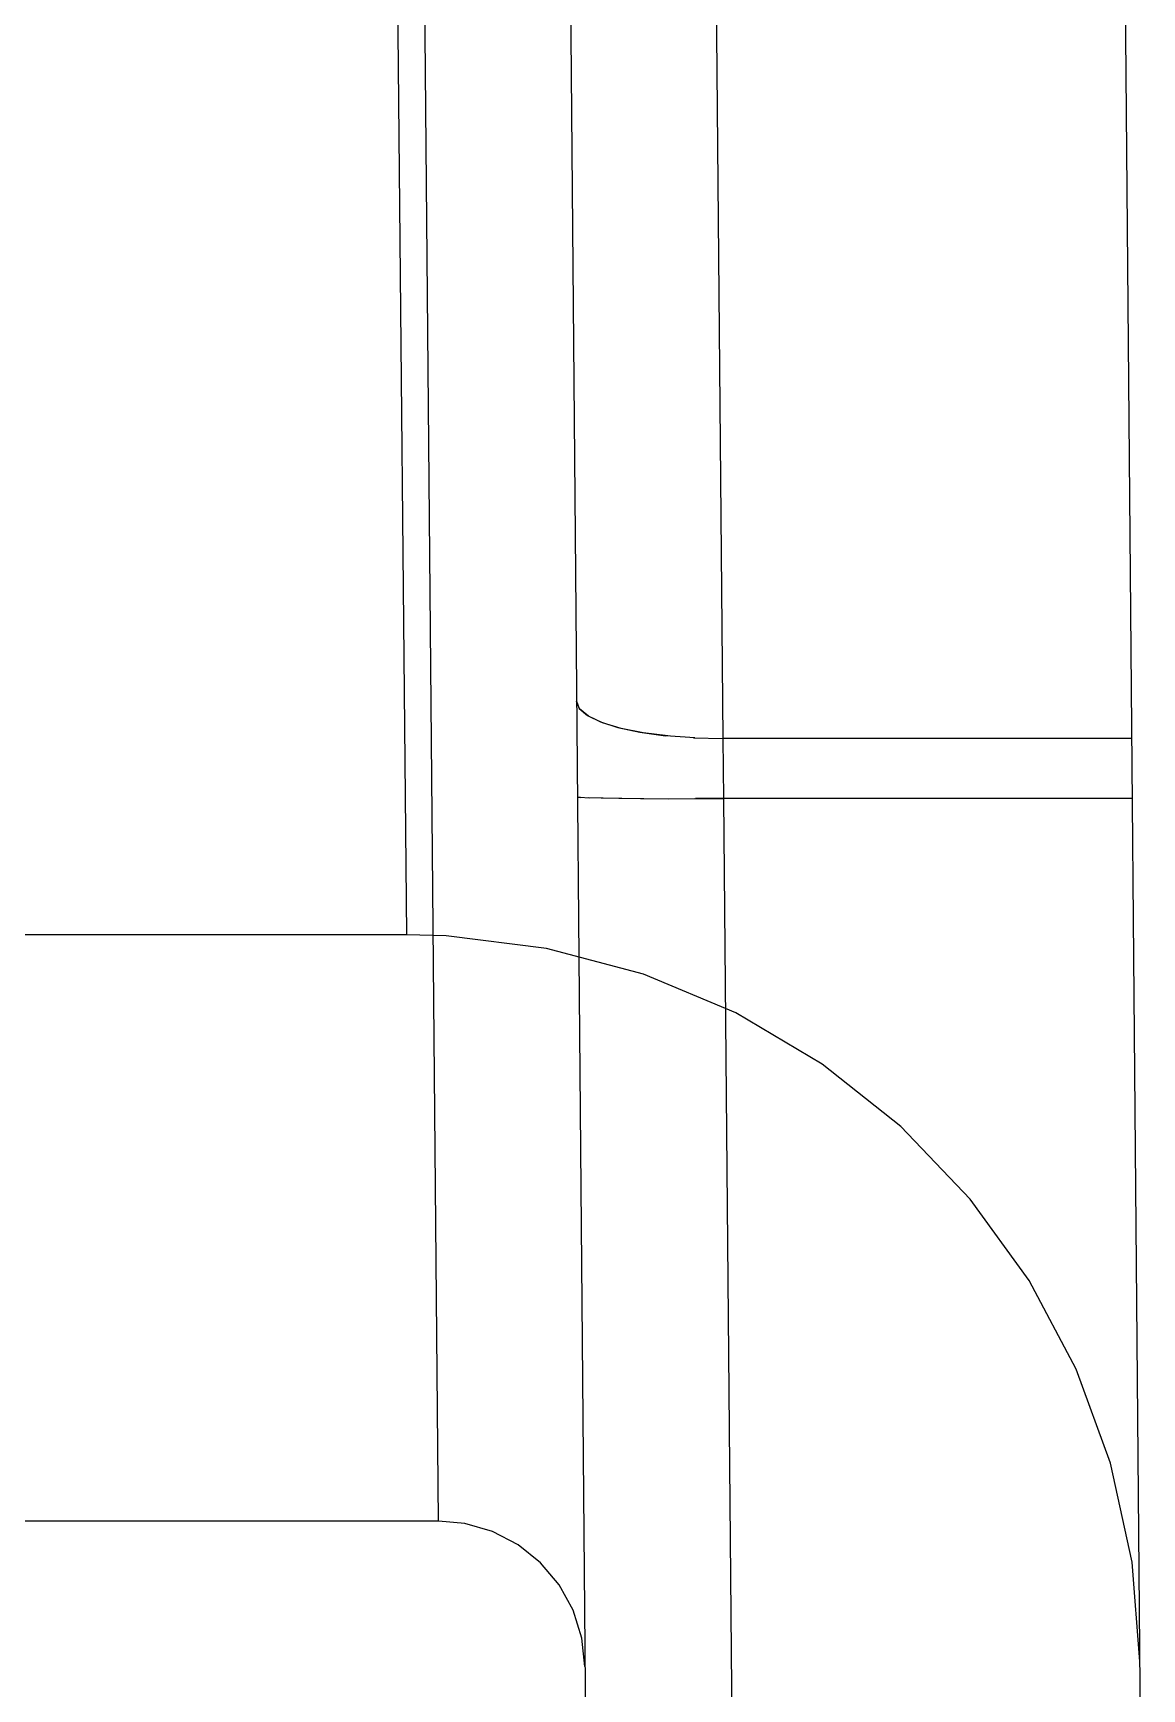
# Model space of a CAD drawing. Header units: millimetres. Extents: x -1 to 4489, y 0 to 1364.
# Drawn here: x 2724.535 to 2726.804, y 378.296 to 381.685 of the extents above; entities that cross this region are included whole.
import ezdxf

# ---------------------------------------------------------------- set-up
doc = ezdxf.new("R2010")
doc.units = ezdxf.units.MM
doc.linetypes.add('HIDDEN', pattern=[9.525, 6.35, -3.175])
doc.layers.add('DEFAULT_2', color=8, linetype='HIDDEN')

# ---------------------------------------------------------------- blocks, each defined once
blk = doc.blocks.new('A$C2FA92B4D')
at = {"color": 7, "linetype": 'Continuous'}
for p, q in [((20.1084, 18.3), (20.2882, 38.9026)), ((21.2438, 18.3), (21.4, 36.2)), ((20.2602, 35.6974), (20.254, 35.6391)), ((20.254, 35.6391), (20.236, 35.582)), ((20.236, 35.582), (20.2075, 35.5301)), ((20.2075, 35.5301), (20.1694, 35.485)), ((20.1694, 35.485), (20.1233, 35.4482)), ((20.1233, 35.4482), (20.0708, 35.4211)), ((20.0708, 35.4211), (20.0144, 35.4049)), ((19.9602, 35.4), (18.5, 35.4)), ((20.0144, 35.4049), (19.9602, 35.4))]:
    blk.add_line(p, q, dxfattribs=at)
at = {"color": 9, "linetype": 'Continuous'}
for p, q in [((20.5882, 38.9052), (20.5447, 33.9206)), ((19.9602, 35.4), (19.8214, 19.7741)), ((19.8957, 34.2), (19.7439, 18.3)), ((20.2689, 33.9199), (20.2503, 33.919)), ((20.2978, 33.9205), (20.2669, 33.9198)), ((20.3359, 33.921), (20.2934, 33.9204)), ((20.3808, 33.9212), (20.3293, 33.9209)), ((20.3743, 33.9212), (20.4841, 33.921)), ((20.4314, 33.9212), (20.5447, 33.9206)), ((20.5447, 33.9206), (20.4868, 33.921)), ((20.5447, 33.9206), (20.5429, 33.7978)), ((21.3801, 33.9206), (20.5447, 33.9206)), ((20.2447, 33.918), (20.2503, 33.919)), ((20.2509, 33.919), (20.2447, 33.918)), ((20.3278, 33.7756), (20.3728, 33.7852)), ((20.3793, 33.7863), (20.3344, 33.7773)), ((20.3728, 33.7852), (20.425, 33.7924)), ((20.4299, 33.7929), (20.3793, 33.7863)), ((20.4852, 33.7968), (20.425, 33.7924)), ((20.4825, 33.7967), (20.5429, 33.7978)), ((20.5429, 33.7978), (20.499, 28.7592)), ((21.379, 33.7978), (20.5429, 33.7978)), ((20.2487, 33.7366), (20.2653, 33.751)), ((20.2674, 33.7523), (20.2492, 33.7373)), ((20.2653, 33.751), (20.2919, 33.7641)), ((20.2963, 33.7658), (20.2674, 33.7523)), ((20.2919, 33.7641), (20.3278, 33.7756)), ((20.3344, 33.7773), (20.2963, 33.7658)), ((20.2492, 33.7373), (20.2429, 33.7215)), ((20.2429, 33.7215), (20.2487, 33.7366))]:
    blk.add_line(p, q, dxfattribs=at)
at = {"layer": 'DEFAULT_2', "color": 8, "linetype": 'HIDDEN'}
for p, q in [((21.3955, 35.6869), (21.3799, 35.4834)), ((21.3799, 35.4834), (21.336, 35.2814)), ((21.336, 35.2814), (21.2653, 35.0885)), ((21.2653, 35.0885), (21.169, 34.9073)), ((21.169, 34.9073), (21.0487, 34.7407)), ((21.0487, 34.7407), (20.9068, 34.5921)), ((20.9068, 34.5921), (20.746, 34.4643)), ((20.746, 34.4643), (20.5691, 34.3597)), ((20.5691, 34.3597), (20.3799, 34.2803)), ((20.3799, 34.2803), (20.1813, 34.2275)), ((20.1813, 34.2275), (19.9761, 34.2021)), ((19.8952, 34.2), (10.0539, 34.2)), ((19.9761, 34.2021), (19.8956, 34.2))]:
    blk.add_line(p, q, dxfattribs=at)

msp = doc.modelspace()

# ---------------------------------------------------------------- block references
at = {"xscale": -1, "rotation": 180}
msp.add_blockref('A$C2FA92B4D', (2705.4045, 414.0395), dxfattribs=at)

doc.saveas('drawing.dxf')
